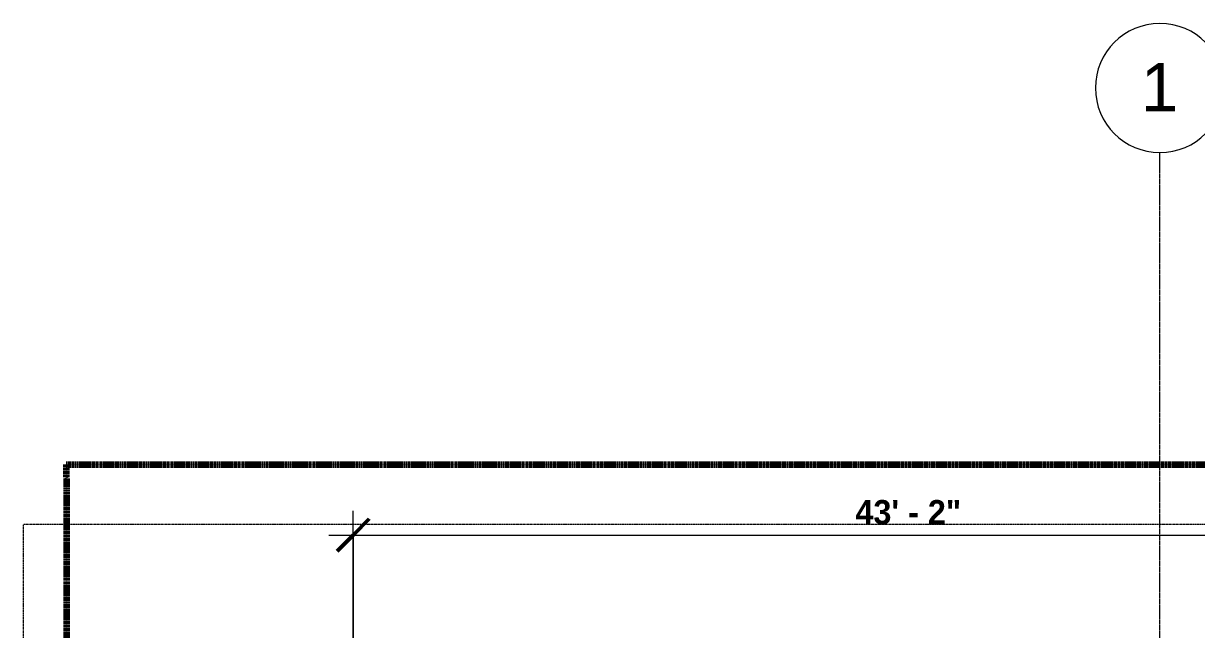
# Model space of a CAD drawing. Header units: inches. Extents: x -4292 to -464, y 9706 to 12474.
# Drawn here: x -4010 to -3464, y 12192 to 12474 of the extents above; entities that cross this region are included whole.
import ezdxf

# ---------------------------------------------------------------- set-up
doc = ezdxf.new("R2010")
doc.units = ezdxf.units.IN
doc.header["$MEASUREMENT"] = 0
for name, pattern in [('Aligning Line 1_8_', [0.25, 0.125, -0.125]), ('Double Dash 3_8_', [1, 0.375, -0.125, 0.125, -0.125, 0.125, -0.125]), ('Grid Line 1_2_', [0.875, 0.5, -0.125, 0.125, -0.125])]:
    doc.linetypes.add(name, pattern=pattern)
for name, color, linetype, lineweight in [('A-ANNO-DIMS', 211, 'Continuous', 9), ('A-ANNO-DIMS-120', 211, 'Continuous', 9), ('C-PROP-LINE-1', 130, 'Double Dash 3_8_', 140), ('G-ANNO-SYMB-1', 147, 'Aligning Line 1_8_', 9), ('S-GRID-1', 1, 'Grid Line 1_2_', 9), ('S-GRID-IDEN', 1, 'Continuous', 9), ('S-GRID-IDEN-1', 147, 'Continuous', 9)]:
    doc.layers.add(name, color=color, linetype=linetype, lineweight=lineweight)
doc.styles.add('Arial', font='arial.ttf', dxfattribs={"height": 22.5})
doc.styles.add('Century Gothic_B', font='GOTHICB.TTF', dxfattribs={"height": 11.25})
doc.dimstyles.new('OD__1__Tol__', dxfattribs={"dimscale": 12, "dimtxt": 11.746893, "dimasz": 1.25, "dimexe": 0.9375, "dimexo": 0.625, "dimgap": 0.15625, "dimtad": 1, "dimdec": 0, "dimzin": 3, "dimdsep": 46, "dimlunit": 4, "dimtxsty": 'Century Gothic_B', "dimblk1": 'OBLIQUE', "dimblk2": 'OBLIQUE', "dimsah": 1, "dimcen": 0.09, "dimdle": 0.9375, "dimazin": 0, "dimtfac": 1, "dimtdec": 4, "dimtix": 1, "dimtmove": 0, "dimatfit": 3, "dimfxl": 1, "dimtvp": 1, "dimtfill": 1, "dimfrac": 2, "dimtolj": 1, "dimtzin": 0, "dimarcsym": 2})

# ---------------------------------------------------------------- blocks, each defined once
blk = doc.blocks.new('DIMBLOCK1-FLOOR PLAN - 3RD FLOOR')
at = {"layer": 'A-ANNO-DIMS-120'}
for p, q in [((-3856.29, 12121.65), (-3856.29, 12247.11)), ((-3338.72, 12117.46), (-3338.72, 12247.11)), ((-3867.54, 12235.86), (-3338.72, 12235.86)), ((-3856.29, 12235.86), (-3856.29, 12121.65)), ((-3338.72, 12235.86), (-3338.72, 12117.46))]:
    blk.add_line(p, q, dxfattribs=at)
at = {"layer": 'A-ANNO-DIMS-120', "lineweight": 50}
for p, q in [((-3856.29, 12235.86), (-3848.79, 12243.36)), ((-3338.72, 12235.86), (-3331.22, 12243.36)), ((-3856.29, 12235.86), (-3863.79, 12228.36)), ((-3338.72, 12235.86), (-3346.22, 12228.36))]:
    blk.add_line(p, q, dxfattribs=at)
at = {"layer": 'A-ANNO-DIMS-120', "color": 0, "insert": (-3622.86, 12252.15), "char_height": 11.25, "width": 60.8601, "attachment_point": 1, "line_spacing_factor": 0.984502, "style": 'Century Gothic_B', "bg_fill": 3, "box_fill_scale": 1.25, "bg_fill_color": 256, "bg_fill_true_color": 13158600, "bg_fill_transparency": 0}
blk.add_mtext('43\' - 2"', dxfattribs=at)
blk = doc.blocks.new('_Oblique')
at = {"color": 0, "linetype": 'ByBlock', "lineweight": -2}
blk.add_line((-0.5, -0.5), (0.5, 0.5), dxfattribs=at)

msp = doc.modelspace()

# ---------------------------------------------------------------- linework, layer by layer
at = {"layer": 'C-PROP-LINE-1'}
for q in [(-629.56, 12268.69), (-3987.01, 9767.34)]:
    msp.add_line((-3989.61, 12268.69), q, dxfattribs=at)
at = {"layer": 'G-ANNO-SYMB-1'}
msp.add_line((-4009.53, 9846.28), (-4009.53, 12240.75), dxfattribs=at)
at = {"layer": 'S-GRID-IDEN-1'}
for start, end in [(0, 180), (180, 0)]:
    msp.add_arc((-3481.32, 12443.74), 30, start, end, dxfattribs=at)

# ---------------------------------------------------------------- texts
at = {"layer": 'S-GRID-IDEN', "insert": (-3490.24, 12455.35), "char_height": 22.5, "width": 21.21, "attachment_point": 1, "style": 'Arial'}
msp.add_mtext('1', dxfattribs=at)

# ---------------------------------------------------------------- dimensions: what is measured, and where the dimension line sits
at = {"layer": 'A-ANNO-DIMS'}
dim = msp.add_linear_dim(base=(-3338.72, 12235.86), p1=(-3856.29, 12114.15), p2=(-3338.72, 12109.96), dimstyle='OD__1__Tol__', override={"dimpost": '<>', "dimfxl": 517.57944}, dxfattribs=at)
dim.commit()
dim.dimension.update_dxf_attribs({"geometry": 'DIMBLOCK1-FLOOR PLAN - 3RD FLOOR', "text_midpoint": (-3597.5, 12243.64)})

# ---------------------------------------------------------------- next in the draw order: linework, layer by layer
at = {"layer": 'G-ANNO-SYMB-1'}
msp.add_line((-1813.52, 12240.75), (-4009.53, 12240.75), dxfattribs=at)
at = {"layer": 'S-GRID-1'}
msp.add_line((-3481.32, 9836.18), (-3481.32, 12413.74), dxfattribs=at)

doc.saveas('drawing.dxf')
